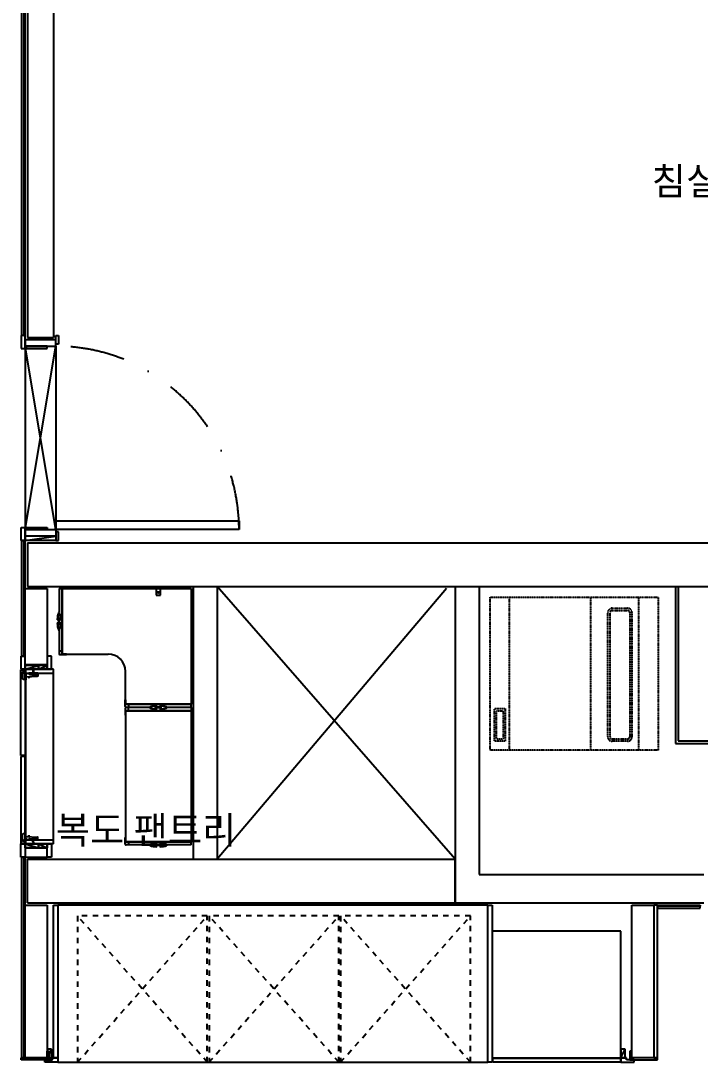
# Model space of a CAD drawing. Header units: millimetres. Extents: x -33000 to 294000, y 0 to 42408.
# Drawn here: x 139168 to 142281, y 14815 to 19586 of the extents above; entities that cross this region are included whole.
import ezdxf
from ezdxf.enums import TextEntityAlignment as Align

# ---------------------------------------------------------------- set-up
doc = ezdxf.new("R2010")
doc.units = ezdxf.units.MM
doc.header["$LTSCALE"] = 50
for name, pattern in [('( Hidden )', [0.375, 0.25, -0.125]), ('DASHDOTX2', [2, 1, -0.5, 0, -0.5]), ('HIDDEN', [2, 1, -1])]:
    doc.linetypes.add(name, pattern=pattern)
doc.layers.add('arch', color=8, linetype='Continuous')
doc.layers.add('실명', color=9, linetype='Continuous')
doc.styles.add('FORTELINE', font='malgun.ttf')

msp = doc.modelspace()

# ---------------------------------------------------------------- linework, layer by layer
at = {"layer": 'arch'}
for p, q in [((139173.3, 18144.6), (139173.3, 20124.6)), ((139182.3, 20124.6), (139182.3, 18144.6)), ((139188.3, 18144.6), (139188.3, 20124.6)), ((139198.3, 19914.6), (139198.3, 18134.6)), ((139318.3, 19914.6), (139318.3, 18134.6)), ((139182.3, 18144.6), (139173.3, 18144.6)), ((139182.3, 18144.6), (139188.3, 18144.6)), ((139198.3, 18134.6), (139318.3, 18134.6)), ((139328.3, 18104.6), (139328.3, 18144.6)), ((139328.3, 18144.6), (139340.3, 18144.6)), ((139340.3, 18144.6), (139340.3, 18104.6)), ((139328.3, 18124.6), (139188.3, 18124.6)), ((139188.3, 18124.6), (139188.3, 18094.6)), ((139188.3, 18094.6), (139328.3, 18094.6)), ((139188.3, 18094.6), (139188.3, 18089.6)), ((139288.3, 18094.6), (139188.3, 18094.6)), ((139188.3, 18094.6), (139188.3, 17254.6)), ((139188.3, 17254.6), (139328.3, 18094.6)), ((139328.3, 17254.6), (139188.3, 18094.6)), ((139188.3, 18089.6), (139193.3, 18089.6)), ((139193.3, 18089.6), (139193.3, 18084.6)), ((139193.3, 18084.6), (139288.3, 18084.6)), ((139288.3, 18084.6), (139288.3, 18094.6)), ((139328.3, 18094.6), (139328.3, 18124.6)), ((139340.3, 18104.6), (139328.3, 18104.6)), ((139328.3, 18094.6), (139328.3, 17254.6)), ((139188.3, 17254.6), (139188.3, 17259.6)), ((139188.3, 17259.6), (139193.3, 17259.6)), ((139188.3, 17224.6), (139188.3, 17254.6)), ((139188.3, 17254.6), (139328.3, 17254.6)), ((139288.3, 17254.6), (139188.3, 17254.6)), ((139188.3, 17204.6), (139188.3, 17224.6)), ((139188.3, 17204.6), (139328.3, 17224.6)), ((139328.3, 17224.6), (139188.3, 17224.6)), ((139193.3, 17259.6), (139193.3, 17264.6)), ((139193.3, 17264.6), (139288.3, 17264.6)), ((139288.3, 17264.6), (139288.3, 17254.6)), ((139328.3, 17254.6), (139328.3, 17224.6)), ((139340.3, 17244.6), (139328.3, 17244.6)), ((139328.3, 17244.6), (139328.3, 17204.6)), ((139328.3, 17224.6), (139328.3, 17204.6)), ((139340.3, 17204.6), (139340.3, 17244.6)), ((139173.3, 16674.6), (139173.3, 17204.6)), ((139173.3, 17204.6), (139182.3, 17204.6)), ((139188.3, 17204.6), (139182.3, 17204.6)), ((139182.3, 17204.6), (139182.3, 16674.6)), ((139188.3, 16674.6), (139188.3, 17204.6)), ((139328.3, 17204.6), (139188.3, 17204.6)), ((139198.3, 17194.6), (139198.3, 16994.6)), ((139198.3, 17194.6), (142713.3, 17194.6)), ((139328.3, 17204.6), (139340.3, 17204.6)), ((139198.3, 16994.6), (143863.3, 16994.6)), ((139958.3, 16994.6), (139958.3, 15744.6)), ((140068.3, 16994.6), (140068.3, 15744.6)), ((141158.3, 16994.6), (141158.3, 15544.6)), ((141268.3, 16994.6), (141268.3, 15674.6)), ((142168.3, 16994.6), (142168.3, 16274.6)), ((142180.3, 16994.6), (142180.3, 16286.6)), ((139188.3, 16634.6), (139188.3, 16984.6)), ((139188.3, 16984.6), (139288.3, 16984.6)), ((139288.3, 16984.6), (139288.3, 16634.6)), ((139343.3, 16984.6), (139343.3, 16874.6)), ((139343.3, 16984.6), (139358.3, 16984.6)), ((139358.3, 16984.6), (139948.3, 16984.6)), ((139358.3, 16689.6), (139358.3, 16984.6)), ((139358.3, 16984.6), (139358.3, 16684.6)), ((139788.5, 16984.6), (139788.5, 16954.6)), ((139808.5, 16982.6), (139788.5, 16982.6)), ((139788.5, 16954.6), (139808.5, 16954.6)), ((139808.5, 16954.6), (139808.5, 16984.6)), ((139948.3, 16984.6), (139948.3, 16454.6)), ((139336.6, 16843.1), (139335.8, 16843.1)), ((139336.5, 16847.6), (139350.1, 16847.6)), ((139342.5, 16846.6), (139337.1, 16846.6)), ((139337.1, 16846.6), (139337.1, 16843.6)), ((139342.5, 16822.6), (139342.5, 16846.6)), ((139349.5, 16846.6), (139344, 16846.6)), ((139344, 16846.6), (139344, 16822.6)), ((139349.5, 16843.6), (139349.5, 16846.6)), ((139350.8, 16843.1), (139350, 16843.1)), ((139335.8, 16826.1), (139336.6, 16826.1)), ((139336.5, 16821.6), (139350.1, 16821.6)), ((139337.1, 16825.6), (139337.1, 16822.6)), ((139337.1, 16822.6), (139342.5, 16822.6)), ((139343.3, 16794.6), (139343.3, 16686.6)), ((139344, 16822.6), (139349.5, 16822.6)), ((139349.5, 16822.6), (139349.5, 16825.6)), ((139350, 16826.1), (139350.8, 16826.1)), ((139168.3, 16674.6), (139168.3, 16614.6)), ((139168.3, 16674.6), (139188.3, 16674.6)), ((139182.3, 16674.6), (139173.3, 16674.6)), ((139182.3, 16674.6), (139188.3, 16674.6)), ((139188.3, 16614.6), (139188.3, 16674.6)), ((139308.3, 16674.6), (139288.3, 16674.6)), ((139288.3, 16674.6), (139288.3, 16614.6)), ((139308.3, 16614.6), (139308.3, 16674.6)), ((139343.3, 16697.6), (139343.3, 16686.6)), ((139358.3, 16697.6), (139343.3, 16697.6)), ((139347.3, 16682.6), (139378, 16682.6)), ((139358.3, 16684.6), (139358.3, 16697.6)), ((139358.3, 16684.6), (139568.3, 16684.6)), ((139378.3, 16684.6), (139358.3, 16684.6)), ((139378, 16682.6), (139378.3, 16684.6)), ((139188.3, 16614.6), (139168.3, 16614.6)), ((139168.3, 16219.2), (139168.3, 16612.6)), ((139168.3, 16612.6), (139188.3, 16612.6)), ((139188.3, 16603.5), (139178.3, 16603.5)), ((139288.3, 16634.6), (139188.3, 16634.6)), ((139248.9, 16632.6), (139188.3, 16632.6)), ((139188.3, 16632.6), (139188.3, 16614.6)), ((139188.3, 16614.6), (139248.9, 16632.6)), ((139288.3, 16632.6), (139188.3, 16632.6)), ((139188.3, 16614.6), (139248.9, 16614.6)), ((139188.3, 16612.6), (139188.3, 16219.2)), ((139188.3, 16565.5), (139188.3, 16603.5)), ((139318.3, 16614.6), (139190.3, 16614.6)), ((139190.3, 16614.6), (139190.3, 15814.6)), ((139227.3, 16606.5), (139223.3, 16605.7)), ((139223.3, 16605.7), (139223.6, 16605.9)), ((139223.6, 16605.3), (139223.3, 16605.7)), ((139227.3, 16604.2), (139223.3, 16603.4)), ((139223.3, 16603.4), (139223.6, 16603.6)), ((139223.6, 16602.9), (139223.3, 16603.4)), ((139223.6, 16605.9), (139224.3, 16607.7)), ((139226.9, 16606.9), (139223.6, 16605.9)), ((139226.9, 16606.2), (139223.6, 16605.3)), ((139223.6, 16605.3), (139223.6, 16603.6)), ((139226.9, 16604.6), (139223.6, 16603.6)), ((139226.9, 16603.9), (139223.6, 16602.9)), ((139226.6, 16608.6), (139224, 16608.2)), ((139224, 16608.2), (139224.3, 16608.4)), ((139224.3, 16607.7), (139224, 16608.2)), ((139226.3, 16609), (139224.3, 16608.4)), ((139226.3, 16608.3), (139224.3, 16607.7)), ((139224.6, 16608.5), (139225.3, 16610.5)), ((139226, 16608.9), (139225.3, 16610.5)), ((139226.3, 16609), (139226.6, 16608.6)), ((139226.6, 16608.6), (139226.3, 16608.3)), ((139226.9, 16606.9), (139226.3, 16608.3)), ((139226.9, 16606.9), (139227.3, 16606.5)), ((139227.3, 16606.5), (139226.9, 16606.2)), ((139226.9, 16606.2), (139226.9, 16604.6)), ((139226.9, 16604.6), (139227.3, 16604.2)), ((139227.3, 16604.2), (139226.9, 16603.9)), ((139226.9, 16603.9), (139226.9, 16602.2)), ((139248.9, 16614.6), (139248.9, 16632.6)), ((139288.3, 16632.6), (139248.9, 16632.6)), ((139248.9, 16632.6), (139248.9, 16614.6)), ((139248.9, 16614.6), (139288.3, 16632.6)), ((139248.9, 16614.6), (139288.3, 16614.6)), ((139288.3, 16614.6), (139288.3, 16632.6)), ((139288.3, 16614.6), (139308.3, 16614.6)), ((139318.3, 15814.6), (139318.3, 16614.6)), ((139648.3, 16454.6), (139648.3, 16604.6)), ((139176.3, 16601.5), (139176.3, 16570.5)), ((139188.3, 16568.5), (139178.3, 16568.5)), ((139181.7, 16598.5), (139184.8, 16601.6)), ((139183.1, 16597.1), (139186.2, 16600.2)), ((139188.3, 16590.5), (139189.8, 16590.5)), ((139188.3, 16565.5), (139189.8, 16565.5)), ((139190.1, 16594.3), (139188.6, 16590.5)), ((139190.3, 16596.6), (139318.3, 16596.6)), ((139190.3, 15832.6), (139190.3, 16596.6)), ((139190.8, 16589.5), (139190.8, 16566.5)), ((139191.9, 16579.9), (139190.8, 16580.6)), ((139191.9, 16579.9), (139245.2, 16583.4)), ((139205.9, 16595.5), (139192, 16595.5)), ((139201.8, 16580.6), (139202, 16577.6)), ((139201.8, 16579.6), (139208.8, 16580)), ((139201.9, 16578.6), (139208.9, 16579)), ((139202, 16577.6), (139205, 16577.8)), ((139207.3, 16596.5), (139204.3, 16596.5)), ((139204.3, 16596.5), (139204.3, 16595.5)), ((139204.9, 16578.3), (139205, 16577.8)), ((139204.9, 16578.3), (139205.9, 16578.3)), ((139246.3, 16596.5), (139205.3, 16596.5)), ((139205.9, 16595.5), (139205.9, 16593)), ((139205.9, 16578.3), (139206, 16577.8)), ((139206, 16577.8), (139209, 16578)), ((139207.9, 16595.5), (139207.9, 16592.6)), ((139207.9, 16591), (139245.7, 16591)), ((139208.4, 16592), (139240.2, 16592)), ((139208.8, 16581), (139209, 16578)), ((139213.9, 16595), (139213.9, 16595.5)), ((139216.4, 16593), (139234.2, 16593)), ((139220.4, 16595), (139220.4, 16594.6)), ((139220.9, 16595.5), (139229.7, 16595.5)), ((139220.9, 16594.1), (139229.7, 16594.1)), ((139223, 16595.5), (139223.6, 16596.6)), ((139227.3, 16601.8), (139223.3, 16601)), ((139223.3, 16601), (139223.6, 16601.2)), ((139223.6, 16600.6), (139223.3, 16601)), ((139227.3, 16599.5), (139223.3, 16598.7)), ((139223.3, 16598.7), (139223.6, 16598.9)), ((139223.6, 16598.3), (139223.3, 16598.7)), ((139223.6, 16602.9), (139223.6, 16601.2)), ((139226.9, 16602.2), (139223.6, 16601.2)), ((139226.9, 16601.5), (139223.6, 16600.6)), ((139223.6, 16600.6), (139223.6, 16598.9)), ((139226.9, 16599.9), (139223.6, 16598.9)), ((139226.9, 16599.2), (139223.6, 16598.3)), ((139223.6, 16598.3), (139223.6, 16596.6)), ((139226.9, 16597.6), (139223.6, 16596.6)), ((139227.3, 16597.1), (139223.6, 16596.6)), ((139223.6, 16596.6), (139226.9, 16596.9)), ((139226.9, 16602.2), (139227.3, 16601.8)), ((139227.3, 16601.8), (139226.9, 16601.5)), ((139226.9, 16601.5), (139226.9, 16599.9)), ((139226.9, 16599.9), (139227.3, 16599.5)), ((139227.3, 16599.5), (139226.9, 16599.2)), ((139226.9, 16599.2), (139226.9, 16597.6)), ((139226.9, 16597.6), (139227.3, 16597.1)), ((139227.3, 16597.1), (139226.9, 16596.9)), ((139226.9, 16596.9), (139226.9, 16596.6)), ((139227.6, 16595.5), (139226.9, 16596.6)), ((139230.2, 16595), (139230.2, 16594.6)), ((139236.7, 16595), (139236.7, 16595.5)), ((139241.3, 16593.4), (139240.9, 16592.5)), ((139241.3, 16593.4), (139244, 16592.9)), ((139245.3, 16595.5), (139244.7, 16592.7)), ((139245.7, 16591), (139245.7, 16583.9)), ((139318.3, 15832.6), (139318.3, 16596.6)), ((139646.3, 16474.3), (139648.3, 16474.6)), ((139646.3, 16443.6), (139646.3, 16474.3)), ((139648.3, 16474.6), (139648.3, 16454.6)), ((139646.3, 16435.6), (139646.3, 16404.9)), ((139948.3, 16454.6), (139648.3, 16454.6)), ((139648.3, 16454.6), (139661.3, 16454.6)), ((139648.3, 16424.6), (139648.3, 15824.6)), ((139948.3, 16424.6), (139648.3, 16424.6)), ((139648.3, 16404.6), (139648.3, 16424.6)), ((139648.3, 16424.6), (139661.3, 16424.6)), ((139758.3, 16439.6), (139650.3, 16439.6)), ((139661.3, 16439.6), (139650.3, 16439.6)), ((139653.3, 16454.6), (139948.3, 16454.6)), ((139653.3, 16424.6), (139948.3, 16424.6)), ((139661.3, 16454.6), (139661.3, 16439.6)), ((139661.3, 16424.6), (139661.3, 16439.6)), ((139785.3, 16432.8), (139785.3, 16446.4)), ((139786.3, 16440.4), (139786.3, 16445.8)), ((139786.3, 16445.8), (139789.3, 16445.8)), ((139810.3, 16440.4), (139786.3, 16440.4)), ((139786.3, 16433.4), (139786.3, 16438.9)), ((139786.3, 16438.9), (139810.3, 16438.9)), ((139789.3, 16433.4), (139786.3, 16433.4)), ((139789.8, 16446.3), (139789.8, 16447.1)), ((139789.8, 16432.1), (139789.8, 16432.9)), ((139806.8, 16447.1), (139806.8, 16446.3)), ((139806.8, 16432.9), (139806.8, 16432.1)), ((139807.3, 16445.8), (139810.3, 16445.8)), ((139810.3, 16433.4), (139807.3, 16433.4)), ((139810.3, 16445.8), (139810.3, 16440.4)), ((139810.3, 16438.9), (139810.3, 16433.4)), ((139811.3, 16432.8), (139811.3, 16446.4)), ((139948.3, 16439.6), (139838.3, 16439.6)), ((139948.3, 16439.6), (139948.3, 16454.6)), ((139948.3, 16439.6), (139948.3, 16424.6)), ((139948.3, 16424.6), (139948.3, 15824.6)), ((139646.3, 16404.9), (139648.3, 16404.6)), ((142168.3, 16274.6), (143068.3, 16274.6)), ((142180.3, 16286.6), (143056.3, 16286.6)), ((139188.3, 16219.2), (139168.3, 16219.2)), ((139168.3, 16215.2), (139168.3, 15816.6)), ((139188.3, 16215.2), (139168.3, 16215.2)), ((139188.3, 15816.6), (139188.3, 16215.2)), ((139176.3, 15827.5), (139176.3, 15858.5)), ((139188.3, 15860.5), (139178.3, 15860.5)), ((139188.3, 15863.5), (139189.8, 15863.5)), ((139188.3, 15863.5), (139188.3, 15825.5)), ((139190.8, 15839.5), (139190.8, 15862.5)), ((139191.9, 15849.1), (139190.8, 15848.4)), ((139191.9, 15849.1), (139245.2, 15845.7)), ((139201.8, 15848.5), (139202, 15851.5)), ((139201.8, 15849.5), (139208.8, 15849)), ((139201.9, 15850.5), (139208.9, 15850)), ((139202, 15851.5), (139205, 15851.3)), ((139204.9, 15850.8), (139205, 15851.3)), ((139204.9, 15850.8), (139205.9, 15850.7)), ((139205.9, 15850.7), (139206, 15851.2)), ((139206, 15851.2), (139209, 15851)), ((139208.8, 15848), (139209, 15851)), ((139245.7, 15838.1), (139245.7, 15845.2)), ((139646.3, 15844.3), (139648.3, 15844.6)), ((139646.3, 15813.6), (139646.3, 15844.3)), ((139648.3, 15844.6), (139648.3, 15824.6)), ((139168.3, 15816.6), (139188.3, 15816.6)), ((139188.3, 15814.6), (139168.3, 15814.6)), ((139168.3, 15814.6), (139188.3, 15814.6)), ((139168.3, 15754.6), (139168.3, 15814.6)), ((139188.3, 15825.5), (139178.3, 15825.5)), ((139181.7, 15830.5), (139184.8, 15827.4)), ((139183.1, 15831.9), (139186.2, 15828.8)), ((139188.3, 15838.5), (139189.8, 15838.5)), ((139188.3, 15796.6), (139188.3, 15814.6)), ((139188.3, 15814.6), (139248.9, 15814.6)), ((139188.3, 15814.6), (139248.9, 15796.6)), ((139188.3, 15814.6), (139188.3, 15754.6)), ((139248.9, 15796.6), (139188.3, 15796.6)), ((139288.3, 15794.6), (139188.3, 15794.6)), ((139188.3, 15794.6), (139188.3, 15754.6)), ((139190.1, 15834.7), (139188.6, 15838.5)), ((139190.3, 15832.6), (139318.3, 15832.6)), ((139318.3, 15814.6), (139190.3, 15814.6)), ((139205.9, 15833.5), (139192, 15833.5)), ((139204.3, 15832.5), (139204.3, 15833.5)), ((139207.3, 15832.5), (139204.3, 15832.5)), ((139246.3, 15832.5), (139205.3, 15832.5)), ((139205.9, 15833.5), (139205.9, 15836)), ((139207.9, 15838), (139245.7, 15838)), ((139207.9, 15833.5), (139207.9, 15836.5)), ((139208.4, 15837), (139240.2, 15837)), ((139213.9, 15834), (139213.9, 15833.5)), ((139216.4, 15836), (139234.2, 15836)), ((139220.4, 15834), (139220.4, 15834.4)), ((139220.9, 15834.9), (139229.7, 15834.9)), ((139220.9, 15833.5), (139229.7, 15833.5)), ((139223, 15833.5), (139223.6, 15832.4)), ((139223.6, 15830.7), (139223.3, 15830.3)), ((139223.3, 15830.3), (139223.6, 15830.1)), ((139227.3, 15829.5), (139223.3, 15830.3)), ((139223.6, 15828.4), (139223.3, 15828)), ((139223.3, 15828), (139223.6, 15827.8)), ((139227.3, 15827.2), (139223.3, 15828)), ((139223.6, 15826.1), (139223.3, 15825.7)), ((139223.3, 15825.7), (139223.6, 15825.4)), ((139227.3, 15824.9), (139223.3, 15825.7)), ((139223.6, 15823.8), (139223.3, 15823.4)), ((139223.3, 15823.4), (139223.6, 15823.1)), ((139227.3, 15822.6), (139223.3, 15823.4)), ((139226.9, 15831.5), (139223.6, 15832.4)), ((139223.6, 15830.7), (139223.6, 15832.4)), ((139223.6, 15832.4), (139226.9, 15832.1)), ((139227.3, 15831.9), (139223.6, 15832.4)), ((139226.9, 15829.8), (139223.6, 15830.7)), ((139226.9, 15829.1), (139223.6, 15830.1)), ((139223.6, 15828.4), (139223.6, 15830.1)), ((139226.9, 15827.5), (139223.6, 15828.4)), ((139226.9, 15826.8), (139223.6, 15827.8)), ((139223.6, 15826.1), (139223.6, 15827.8)), ((139226.9, 15825.1), (139223.6, 15826.1)), ((139226.9, 15824.4), (139223.6, 15825.4)), ((139223.6, 15823.8), (139223.6, 15825.4)), ((139226.9, 15822.8), (139223.6, 15823.8)), ((139226.9, 15822.1), (139223.6, 15823.1)), ((139223.6, 15823.1), (139224.3, 15821.3)), ((139224.3, 15821.3), (139224, 15820.9)), ((139224, 15820.9), (139224.3, 15820.6)), ((139226.6, 15820.4), (139224, 15820.8)), ((139226.3, 15820.7), (139224.3, 15821.3)), ((139226.3, 15820), (139224.3, 15820.6)), ((139224.6, 15820.5), (139225.3, 15818.5)), ((139226, 15820.1), (139225.3, 15818.5)), ((139226.9, 15822.1), (139226.3, 15820.7)), ((139226.6, 15820.4), (139226.3, 15820.7)), ((139226.3, 15820), (139226.6, 15820.4)), ((139227.6, 15833.5), (139226.9, 15832.4)), ((139226.9, 15832.1), (139226.9, 15832.4)), ((139227.3, 15831.9), (139226.9, 15832.1)), ((139226.9, 15831.5), (139227.3, 15831.9)), ((139226.9, 15829.8), (139226.9, 15831.5)), ((139227.3, 15829.5), (139226.9, 15829.8)), ((139226.9, 15829.1), (139227.3, 15829.5)), ((139226.9, 15827.5), (139226.9, 15829.1)), ((139227.3, 15827.2), (139226.9, 15827.5)), ((139226.9, 15826.8), (139227.3, 15827.2)), ((139226.9, 15825.1), (139226.9, 15826.8)), ((139227.3, 15824.9), (139226.9, 15825.1)), ((139226.9, 15824.4), (139227.3, 15824.9)), ((139226.9, 15822.8), (139226.9, 15824.4)), ((139227.3, 15822.6), (139226.9, 15822.8)), ((139226.9, 15822.1), (139227.3, 15822.6)), ((139230.2, 15834), (139230.2, 15834.4)), ((139236.7, 15834), (139236.7, 15833.5)), ((139241.3, 15835.6), (139240.9, 15836.5)), ((139241.3, 15835.6), (139244, 15836.1)), ((139245.3, 15833.5), (139244.7, 15836.3)), ((139248.9, 15814.6), (139248.9, 15796.6)), ((139248.9, 15796.6), (139248.9, 15814.6)), ((139248.9, 15814.6), (139288.3, 15814.6)), ((139248.9, 15814.6), (139288.3, 15796.6)), ((139288.3, 15796.6), (139248.9, 15796.6)), ((139288.3, 15754.6), (139288.3, 15814.6)), ((139288.3, 15814.6), (139308.3, 15814.6)), ((139288.3, 15814.6), (139288.3, 15796.6)), ((139288.3, 15754.6), (139288.3, 15794.6)), ((139308.3, 15814.6), (139308.3, 15754.6)), ((139948.3, 15824.6), (139648.3, 15824.6)), ((139648.3, 15824.6), (139661.3, 15824.6)), ((139758.3, 15809.6), (139650.3, 15809.6)), ((139661.3, 15809.6), (139650.3, 15809.6)), ((139653.3, 15824.6), (139948.3, 15824.6)), ((139661.3, 15824.6), (139661.3, 15809.6)), ((139785.3, 15802.8), (139785.3, 15816.4)), ((139786.3, 15810.4), (139786.3, 15815.8)), ((139786.3, 15815.8), (139789.3, 15815.8)), ((139810.3, 15810.4), (139786.3, 15810.4)), ((139786.3, 15803.4), (139786.3, 15808.9)), ((139786.3, 15808.9), (139810.3, 15808.9)), ((139789.3, 15803.4), (139786.3, 15803.4)), ((139789.8, 15816.3), (139789.8, 15817.1)), ((139789.8, 15802.1), (139789.8, 15802.9)), ((139806.8, 15817.1), (139806.8, 15816.3)), ((139806.8, 15802.9), (139806.8, 15802.1)), ((139807.3, 15815.8), (139810.3, 15815.8)), ((139810.3, 15803.4), (139807.3, 15803.4)), ((139810.3, 15815.8), (139810.3, 15810.4)), ((139810.3, 15808.9), (139810.3, 15803.4)), ((139811.3, 15802.8), (139811.3, 15816.4)), ((139948.3, 15809.6), (139838.3, 15809.6)), ((139948.3, 15809.6), (139948.3, 15824.6)), ((139188.3, 15754.6), (139168.3, 15754.6)), ((139173.3, 14834.6), (139173.3, 15754.6)), ((139173.3, 15754.6), (139182.3, 15754.6)), ((139188.3, 15754.6), (139182.3, 15754.6)), ((139182.3, 15754.6), (139182.3, 14834.6)), ((139188.3, 14834.6), (139188.3, 15754.6)), ((139188.3, 15754.6), (139288.3, 15754.6)), ((139198.3, 15544.6), (139198.3, 15744.6)), ((139198.3, 15744.6), (141158.3, 15744.6)), ((139308.3, 15754.6), (139288.3, 15754.6)), ((141158.3, 15544.6), (141158.3, 15744.6)), ((141268.3, 15674.6), (142298.3, 15674.6)), ((139188.3, 14834.6), (139188.3, 15534.6)), ((139188.3, 15534.6), (139288.3, 15534.6)), ((139198.3, 15544.6), (141158.3, 15544.6)), ((139288.3, 15534.6), (139288.3, 14834.6)), ((139318.3, 14834.6), (139318.3, 15534.6)), ((139318.3, 15534.6), (139338.3, 15534.6)), ((139338.3, 15534.6), (139338.3, 14834.6)), ((141308.3, 15534.6), (139338.3, 15534.6)), ((139338.3, 15534.6), (139338.3, 14814.6)), ((141158.3, 15544.6), (142298.3, 15544.6)), ((141308.3, 15534.6), (141328.3, 15534.6)), ((141308.3, 14814.6), (141308.3, 15534.6)), ((141328.3, 15534.6), (141328.3, 14814.6)), ((141968.3, 14834.6), (141968.3, 15534.6)), ((141968.3, 15534.6), (142068.3, 15534.6)), ((142086.3, 15534.6), (142068.3, 15534.6)), ((142068.3, 15534.6), (142068.3, 14834.6)), ((142086.3, 15528.6), (142086.3, 15534.6)), ((142086.3, 15534.6), (142281.3, 15534.6)), ((142086.3, 14834.6), (142086.3, 15534.6)), ((142086.3, 15528.6), (142086.3, 15519.6)), ((142281.3, 15528.6), (142086.3, 15528.6)), ((142086.3, 15519.6), (142281.3, 15519.6)), ((142281.3, 15534.6), (142281.3, 15528.6)), ((142281.3, 15519.6), (142281.3, 15528.6)), ((141918.3, 15414.6), (141328.3, 15414.6)), ((141328.3, 15414.6), (141328.3, 14834.6)), ((141918.3, 14834.6), (141918.3, 15414.6)), ((139308.3, 14874.6), (139288.3, 14874.6)), ((139288.3, 14874.6), (139288.3, 14834.6)), ((139288.3, 14834.6), (139308.3, 14874.6)), ((139288.3, 14834.6), (139288.3, 14864.6)), ((139288.3, 14864.6), (139297.3, 14864.6)), ((139297.3, 14864.6), (139297.3, 14834.6)), ((139308.3, 14834.6), (139308.3, 14874.6)), ((141938.3, 14874.6), (141918.3, 14874.6)), ((141918.3, 14874.6), (141918.3, 14834.6)), ((141918.3, 14834.6), (141938.3, 14874.6)), ((141938.3, 14834.6), (141938.3, 14874.6)), ((141968.3, 14864.6), (141959.3, 14864.6)), ((141959.3, 14864.6), (141959.3, 14834.6)), ((141968.3, 14834.6), (141968.3, 14864.6)), ((139170.3, 14825.6), (139170.3, 14834.6)), ((139170.3, 14834.6), (139297.3, 14834.6)), ((139297.3, 14825.6), (139170.3, 14825.6)), ((139182.3, 14834.6), (139173.3, 14834.6)), ((139182.3, 14834.6), (139188.3, 14834.6)), ((139288.3, 14834.6), (139188.3, 14834.6)), ((139278.3, 14814.6), (139278.3, 14825.6)), ((139278.3, 14825.6), (139313.3, 14825.6)), ((139338.3, 14814.6), (139278.3, 14814.6)), ((139297.3, 14834.6), (139288.3, 14834.6)), ((139288.3, 14834.6), (139308.3, 14834.6)), ((139297.3, 14834.6), (139297.3, 14825.6)), ((139313.3, 14825.6), (139313.3, 14834.6)), ((139313.3, 14834.6), (139338.3, 14834.6)), ((139338.3, 14834.6), (139318.3, 14834.6)), ((139338.3, 14834.6), (139338.3, 14814.6)), ((139338.3, 14814.6), (141308.3, 14814.6)), ((141328.3, 14814.6), (141308.3, 14814.6)), ((141328.3, 14834.6), (141918.3, 14834.6)), ((141331.3, 14814.6), (141331.3, 14832.6)), ((141331.3, 14832.6), (141916.3, 14832.6)), ((141916.3, 14814.6), (141331.3, 14814.6)), ((141916.3, 14832.6), (141916.3, 14814.6)), ((141918.3, 14834.6), (141938.3, 14834.6)), ((141943.3, 14834.6), (141918.3, 14834.6)), ((141918.3, 14834.6), (141918.3, 14814.6)), ((141918.3, 14814.6), (141978.3, 14814.6)), ((141943.3, 14825.6), (141943.3, 14834.6)), ((141978.3, 14825.6), (141943.3, 14825.6)), ((141959.3, 14834.6), (141959.3, 14825.6)), ((142086.3, 14834.6), (141959.3, 14834.6)), ((141959.3, 14834.6), (141968.3, 14834.6)), ((141959.3, 14825.6), (142086.3, 14825.6)), ((142068.3, 14834.6), (141968.3, 14834.6)), ((141978.3, 14814.6), (141978.3, 14825.6)), ((142068.3, 14834.6), (142086.3, 14834.6)), ((142086.3, 14825.6), (142086.3, 14834.6))]:
    msp.add_line(p, q, dxfattribs=at)
at = {"layer": 'arch', "linetype": 'Continuous', "ltscale": 4}
for p, q in [((139188.3, 18144.6), (139170.3, 18144.6)), ((139170.3, 18144.6), (139170.3, 18084.6)), ((139188.3, 18084.6), (139188.3, 18144.6)), ((139170.3, 18084.6), (139188.3, 18084.6)), ((139328.3, 17254.6), (139328.3, 17294.6)), ((139328.3, 17294.6), (140168.3, 17294.6)), ((140168.3, 17294.6), (140168.3, 17254.6)), ((139170.3, 17204.6), (139170.3, 17264.6)), ((139170.3, 17264.6), (139188.3, 17264.6)), ((139188.3, 17264.6), (139188.3, 17204.6)), ((140168.3, 17254.6), (139328.3, 17254.6)), ((139188.3, 17204.6), (139170.3, 17204.6))]:
    msp.add_line(p, q, dxfattribs=at)
at = {"layer": 'arch', "ltscale": 0.5}
for p, q in [((141158.3, 15744.6), (140068.3, 16994.6)), ((141118.3, 16984.6), (140068.3, 15744.6))]:
    msp.add_line(p, q, dxfattribs=at)
at = {"layer": 'arch', "linetype": '( Hidden )', "ltscale": 0.1}
for p, q in [((141318.3, 16244.6), (141318.3, 16944.6)), ((141318.3, 16944.6), (142088.3, 16944.6)), ((141408.3, 16244.6), (141408.3, 16944.6)), ((141778.3, 16944.6), (141778.3, 16244.6)), ((141998.3, 16944.6), (141998.3, 16244.6)), ((142088.3, 16944.6), (142088.3, 16244.6)), ((141878.3, 16894.6), (141948.3, 16894.6)), ((141858.3, 16304.6), (141858.3, 16874.6)), ((141868.3, 16304.6), (141868.3, 16874.6)), ((141878.3, 16884.6), (141948.3, 16884.6)), ((141958.3, 16874.6), (141958.3, 16304.6)), ((141968.3, 16874.6), (141968.3, 16304.6)), ((141338.3, 16284.6), (141338.3, 16434.6)), ((141338.3, 16434.6), (141388.3, 16434.6)), ((141348.3, 16294.6), (141348.3, 16424.6)), ((141348.3, 16424.6), (141378.3, 16424.6)), ((141378.3, 16424.6), (141378.3, 16294.6)), ((141388.3, 16434.6), (141388.3, 16284.6)), ((141388.3, 16284.6), (141338.3, 16284.6)), ((141378.3, 16294.6), (141348.3, 16294.6)), ((141948.3, 16294.6), (141878.3, 16294.6)), ((141948.3, 16284.6), (141878.3, 16284.6)), ((142088.3, 16244.6), (141318.3, 16244.6))]:
    msp.add_line(p, q, dxfattribs=at)
at = {"layer": 'arch', "ltscale": 0.2}
for p, q in [((139225.3, 16592.5), (139225.3, 16612.6)), ((139225.3, 15836.6), (139225.3, 15816.4))]:
    msp.add_line(p, q, dxfattribs=at)
at = {"layer": 'arch', "linetype": 'Continuous'}
for p, q in [((139204.9, 16595.5), (139204.3, 16596.1)), ((139204.5, 16595.5), (139204.3, 16595.7)), ((139205.4, 16595.5), (139204.4, 16596.5)), ((139205.8, 16595.5), (139204.8, 16596.5)), ((139206.3, 16595.5), (139205.3, 16596.5)), ((139206.7, 16595.5), (139205.7, 16596.5)), ((139207.2, 16595.5), (139206.2, 16596.5)), ((139207.6, 16595.5), (139206.6, 16596.5)), ((139208.1, 16595.5), (139207.1, 16596.5)), ((139208.5, 16595.5), (139207.5, 16596.5)), ((139209, 16595.5), (139208, 16596.5)), ((139209.4, 16595.5), (139208.4, 16596.5)), ((139209.9, 16595.5), (139208.9, 16596.5)), ((139210.3, 16595.5), (139209.3, 16596.5)), ((139210.8, 16595.5), (139209.8, 16596.5)), ((139211.2, 16595.5), (139210.2, 16596.5)), ((139211.7, 16595.5), (139210.7, 16596.5)), ((139212.1, 16595.5), (139211.1, 16596.5)), ((139212.6, 16595.5), (139211.6, 16596.5)), ((139213, 16595.5), (139212, 16596.5)), ((139213.5, 16595.5), (139212.5, 16596.5)), ((139213.9, 16595.5), (139212.9, 16596.5)), ((139214.4, 16595.5), (139213.4, 16596.5)), ((139214.8, 16595.5), (139213.8, 16596.5)), ((139215.3, 16595.5), (139214.3, 16596.5)), ((139215.7, 16595.5), (139214.7, 16596.5)), ((139216.1, 16595.5), (139215.1, 16596.5)), ((139216.6, 16595.5), (139215.6, 16596.5)), ((139217, 16595.5), (139216, 16596.5)), ((139217.5, 16595.5), (139216.5, 16596.5)), ((139217.9, 16595.5), (139216.9, 16596.5)), ((139218.4, 16595.5), (139217.4, 16596.5)), ((139218.8, 16595.5), (139217.8, 16596.5)), ((139219.3, 16595.5), (139218.3, 16596.5)), ((139219.7, 16595.5), (139218.7, 16596.5)), ((139220.2, 16595.5), (139219.2, 16596.5)), ((139220.6, 16595.5), (139219.6, 16596.5)), ((139221.1, 16595.5), (139220.1, 16596.5)), ((139221.5, 16595.5), (139220.5, 16596.5)), ((139222, 16595.5), (139221, 16596.5)), ((139222.4, 16595.5), (139221.4, 16596.5)), ((139222.9, 16595.5), (139221.9, 16596.5)), ((139223.3, 16595.5), (139222.3, 16596.5)), ((139223.8, 16595.5), (139222.8, 16596.5)), ((139224.2, 16595.5), (139223.2, 16596.5)), ((139224.7, 16595.5), (139223.7, 16596.5)), ((139225.1, 16595.5), (139224.1, 16596.5)), ((139225.3, 16595.8), (139224.6, 16596.5)), ((139225.3, 16596.2), (139225, 16596.5)), ((139226, 16595.5), (139225.3, 16596.2)), ((139225.6, 16595.5), (139225.3, 16595.8)), ((139226.5, 16595.5), (139225.5, 16596.5)), ((139226.9, 16595.5), (139225.9, 16596.5)), ((139227.4, 16595.5), (139226.4, 16596.5)), ((139227.8, 16595.5), (139226.8, 16596.5)), ((139228.3, 16595.5), (139227.3, 16596.5)), ((139228.7, 16595.5), (139227.7, 16596.5)), ((139229.2, 16595.5), (139228.2, 16596.5)), ((139229.6, 16595.5), (139228.6, 16596.5)), ((139230.1, 16595.5), (139229.1, 16596.5)), ((139230.5, 16595.5), (139229.5, 16596.5)), ((139231, 16595.5), (139230, 16596.5)), ((139231.4, 16595.5), (139230.4, 16596.5)), ((139231.9, 16595.5), (139230.9, 16596.5)), ((139232.3, 16595.5), (139231.3, 16596.5)), ((139232.8, 16595.5), (139231.8, 16596.5)), ((139233.2, 16595.5), (139232.2, 16596.5)), ((139233.7, 16595.5), (139232.7, 16596.5)), ((139234.1, 16595.5), (139233.1, 16596.5)), ((139234.6, 16595.5), (139233.6, 16596.5)), ((139235, 16595.5), (139234, 16596.5)), ((139235.5, 16595.5), (139234.5, 16596.5)), ((139235.9, 16595.5), (139234.9, 16596.5)), ((139236.4, 16595.5), (139235.4, 16596.5)), ((139236.8, 16595.5), (139235.8, 16596.5)), ((139237.3, 16595.5), (139236.3, 16596.5)), ((139237.7, 16595.5), (139236.7, 16596.5)), ((139238.2, 16595.5), (139237.2, 16596.5)), ((139238.6, 16595.5), (139237.6, 16596.5)), ((139239, 16595.5), (139238, 16596.5)), ((139239.5, 16595.5), (139238.5, 16596.5)), ((139239.9, 16595.5), (139238.9, 16596.5)), ((139240.4, 16595.5), (139239.4, 16596.5)), ((139240.8, 16595.5), (139239.8, 16596.5)), ((139241.3, 16595.5), (139240.3, 16596.5)), ((139241.7, 16595.5), (139240.7, 16596.5)), ((139242.2, 16595.5), (139241.2, 16596.5)), ((139242.6, 16595.5), (139241.6, 16596.5)), ((139243.1, 16595.5), (139242.1, 16596.5)), ((139243.5, 16595.5), (139242.5, 16596.5)), ((139244, 16595.5), (139243, 16596.5)), ((139244.4, 16595.5), (139243.4, 16596.5)), ((139244.9, 16595.5), (139243.9, 16596.5)), ((139245.3, 16595.5), (139244.3, 16596.5)), ((139245.8, 16595.5), (139244.8, 16596.5)), ((139246.1, 16595.6), (139245.2, 16596.5)), ((139246.3, 16595.9), (139245.7, 16596.5)), ((139246.3, 16596.3), (139246.1, 16596.5)), ((139204.3, 15833.2), (139204.6, 15833.5)), ((139204.3, 15832.8), (139205, 15833.5)), ((139204.5, 15832.5), (139205.5, 15833.5)), ((139204.9, 15832.5), (139205.9, 15833.5)), ((139205.4, 15832.5), (139206.4, 15833.5)), ((139205.8, 15832.5), (139206.8, 15833.5)), ((139206.3, 15832.5), (139207.3, 15833.5)), ((139206.7, 15832.5), (139207.7, 15833.5)), ((139207.2, 15832.5), (139208.2, 15833.5)), ((139207.6, 15832.5), (139208.6, 15833.5)), ((139208.1, 15832.5), (139209.1, 15833.5)), ((139208.5, 15832.5), (139209.5, 15833.5)), ((139209, 15832.5), (139210, 15833.5)), ((139209.4, 15832.5), (139210.4, 15833.5)), ((139209.9, 15832.5), (139210.9, 15833.5)), ((139210.3, 15832.5), (139211.3, 15833.5)), ((139210.8, 15832.5), (139211.8, 15833.5)), ((139211.2, 15832.5), (139212.2, 15833.5)), ((139211.7, 15832.5), (139212.7, 15833.5)), ((139212.1, 15832.5), (139213.1, 15833.5)), ((139212.6, 15832.5), (139213.6, 15833.5)), ((139213, 15832.5), (139214, 15833.5)), ((139213.5, 15832.5), (139214.5, 15833.5)), ((139213.9, 15832.5), (139214.9, 15833.5)), ((139214.4, 15832.5), (139215.4, 15833.5)), ((139214.8, 15832.5), (139215.8, 15833.5)), ((139215.3, 15832.5), (139216.3, 15833.5)), ((139215.7, 15832.5), (139216.7, 15833.5)), ((139216.2, 15832.5), (139217.2, 15833.5)), ((139216.6, 15832.5), (139217.6, 15833.5)), ((139217.1, 15832.5), (139218.1, 15833.5)), ((139217.5, 15832.5), (139218.5, 15833.5)), ((139218, 15832.5), (139219, 15833.5)), ((139218.4, 15832.5), (139219.4, 15833.5)), ((139218.9, 15832.5), (139219.9, 15833.5)), ((139219.3, 15832.5), (139220.3, 15833.5)), ((139219.8, 15832.5), (139220.8, 15833.5)), ((139220.2, 15832.5), (139221.2, 15833.5)), ((139220.7, 15832.5), (139221.7, 15833.5)), ((139221.1, 15832.5), (139222.1, 15833.5)), ((139221.5, 15832.5), (139222.5, 15833.5)), ((139222, 15832.5), (139223, 15833.5)), ((139222.4, 15832.5), (139223.4, 15833.5)), ((139222.9, 15832.5), (139223.9, 15833.5)), ((139223.3, 15832.5), (139224.3, 15833.5)), ((139223.8, 15832.5), (139224.8, 15833.5)), ((139224.2, 15832.5), (139225.2, 15833.5)), ((139224.7, 15832.5), (139225.3, 15833.1)), ((139225.1, 15832.5), (139225.3, 15832.7)), ((139225.3, 15833.1), (139225.7, 15833.5)), ((139225.3, 15832.7), (139226.1, 15833.5)), ((139225.6, 15832.5), (139226.6, 15833.5)), ((139226, 15832.5), (139227, 15833.5)), ((139226.5, 15832.5), (139227.5, 15833.5)), ((139226.9, 15832.5), (139227.9, 15833.5)), ((139227.4, 15832.5), (139228.4, 15833.5)), ((139227.8, 15832.5), (139228.8, 15833.5)), ((139228.3, 15832.5), (139229.3, 15833.5)), ((139228.7, 15832.5), (139229.7, 15833.5)), ((139229.2, 15832.5), (139230.2, 15833.5)), ((139229.6, 15832.5), (139230.6, 15833.5)), ((139230.1, 15832.5), (139231.1, 15833.5)), ((139230.5, 15832.5), (139231.5, 15833.5)), ((139231, 15832.5), (139232, 15833.5)), ((139231.4, 15832.5), (139232.4, 15833.5)), ((139231.9, 15832.5), (139232.9, 15833.5)), ((139232.3, 15832.5), (139233.3, 15833.5)), ((139232.8, 15832.5), (139233.8, 15833.5)), ((139233.2, 15832.5), (139234.2, 15833.5)), ((139233.7, 15832.5), (139234.7, 15833.5)), ((139234.1, 15832.5), (139235.1, 15833.5)), ((139234.6, 15832.5), (139235.6, 15833.5)), ((139235, 15832.5), (139236, 15833.5)), ((139235.5, 15832.5), (139236.5, 15833.5)), ((139235.9, 15832.5), (139236.9, 15833.5)), ((139236.4, 15832.5), (139237.4, 15833.5)), ((139236.8, 15832.5), (139237.8, 15833.5)), ((139237.3, 15832.5), (139238.3, 15833.5)), ((139237.7, 15832.5), (139238.7, 15833.5)), ((139238.2, 15832.5), (139239.2, 15833.5)), ((139238.6, 15832.5), (139239.6, 15833.5)), ((139239.1, 15832.5), (139240.1, 15833.5)), ((139239.5, 15832.5), (139240.5, 15833.5)), ((139240, 15832.5), (139241, 15833.5)), ((139240.4, 15832.5), (139241.4, 15833.5)), ((139240.9, 15832.5), (139241.9, 15833.5)), ((139241.3, 15832.5), (139242.3, 15833.5)), ((139241.8, 15832.5), (139242.8, 15833.5)), ((139242.2, 15832.5), (139243.2, 15833.5)), ((139242.7, 15832.5), (139243.7, 15833.5)), ((139243.1, 15832.5), (139244.1, 15833.5)), ((139243.6, 15832.5), (139244.6, 15833.5)), ((139244, 15832.5), (139245, 15833.5)), ((139244.4, 15832.5), (139245.4, 15833.5)), ((139244.9, 15832.5), (139245.9, 15833.5)), ((139245.3, 15832.5), (139246.2, 15833.3)), ((139245.8, 15832.5), (139246.3, 15833)), ((139246.2, 15832.5), (139246.3, 15832.6))]:
    msp.add_line(p, q, dxfattribs=at)
at = {"layer": 'arch', "lineweight": 0}
for p, q in [((139204.3, 16595.5), (139245.8, 16595.5)), ((139246.3, 16596), (139246.3, 16596.5)), ((139204.3, 15833.5), (139245.8, 15833.5)), ((139246.3, 15833), (139246.3, 15832.5))]:
    msp.add_line(p, q, dxfattribs=at)
at = {"layer": 'arch', "linetype": 'HIDDEN', "ltscale": 0.5}
for p, q in [((139427.8, 15484.6), (139427.8, 14814.6)), ((140022.8, 15484.6), (139427.8, 15484.6)), ((140022.8, 14814.6), (139427.8, 15484.6)), ((139427.8, 14814.6), (140022.8, 15484.6)), ((140022.8, 14814.6), (140022.8, 15484.6)), ((140030.8, 15484.6), (140030.8, 14814.6)), ((140625.8, 15484.6), (140030.8, 15484.6)), ((140625.8, 14814.6), (140030.8, 15484.6)), ((140030.8, 14814.6), (140625.8, 15484.6)), ((140625.8, 14814.6), (140625.8, 15484.6)), ((140633.8, 15484.6), (140633.8, 14814.6)), ((141228.8, 15484.6), (140633.8, 15484.6)), ((141228.8, 14814.6), (140633.8, 15484.6)), ((140633.8, 14814.6), (141228.8, 15484.6)), ((141228.8, 14814.6), (141228.8, 15484.6)), ((139427.8, 14814.6), (140022.8, 14814.6)), ((140030.8, 14814.6), (140625.8, 14814.6)), ((140633.8, 14814.6), (141228.8, 14814.6))]:
    msp.add_line(p, q, dxfattribs=at)
at = {"layer": 'arch'}
msp.add_circle((139798.5, 16966.6), 3.25, dxfattribs=at)
at = {"layer": 'arch', "linetype": 'DASHDOTX2', "ltscale": 5}
msp.add_arc((139328.3, 17254.6), 840, 0, 90, dxfattribs=at)
at = {"layer": 'arch', "linetype": '( Hidden )', "ltscale": 0.1}
for centre, radius, start, end in [((141878.3, 16874.6), 20, 90, 180), ((141948.3, 16874.6), 20, 0, 90), ((141878.3, 16874.6), 10, 90, 180), ((141948.3, 16874.6), 10, 0, 90), ((141878.3, 16304.6), 20, 180, 270), ((141878.3, 16304.6), 10, 180, 270), ((141948.3, 16304.6), 10, 270, 0), ((141948.3, 16304.6), 20, 270, 0)]:
    msp.add_arc(centre, radius, start, end, dxfattribs=at)
at = {"layer": 'arch'}
for centre, radius, start, end in [((139435.3, 16840.7), 100, 161.4468, 178.3506), ((139335.8, 16843.6), 0.5, 178.3506, 270), ((139435.3, 16840.7), 99, 161.4468, 176.0243), ((139336.6, 16843.6), 0.5, 270, 360), ((139343.3, 16871.6), 3, 18.5532, 161.4468), ((139343.3, 16871.6), 2, 18.5532, 161.4468), ((139251.3, 16840.7), 99, 3.9757, 18.5532), ((139251.3, 16840.7), 100, 1.6494, 18.5532), ((139350, 16843.6), 0.5, 180, 270), ((139350.8, 16843.6), 0.5, 270, 1.6494), ((139335.8, 16825.6), 0.5, 90, 181.6494), ((139435.3, 16828.5), 100, 181.6494, 198.5532), ((139435.3, 16828.5), 99, 183.9757, 198.5532), ((139336.6, 16825.6), 0.5, 360, 90), ((139343.3, 16797.6), 3, 198.5532, 341.4468), ((139343.3, 16797.6), 2, 198.5532, 341.4468), ((139251.3, 16828.5), 99, 341.4468, 356.0243), ((139251.3, 16828.5), 100, 341.4468, 358.3506), ((139350, 16825.6), 0.5, 90, 180), ((139350.8, 16825.6), 0.5, 358.3506, 90), ((139347.3, 16686.6), 4, 180, 270), ((139568.3, 16604.6), 80, 0, 90), ((139650.3, 16443.6), 4, 180, 270), ((139650.3, 16435.6), 4, 90, 180), ((139761.3, 16439.6), 3, 108.5532, 251.4468), ((139761.3, 16439.6), 2, 108.5532, 251.4468), ((139792.2, 16347.6), 100, 91.6494, 108.5532), ((139792.2, 16531.6), 100, 251.4468, 268.3506), ((139792.2, 16347.6), 99, 93.9757, 108.5532), ((139792.2, 16531.6), 99, 251.4468, 266.0243), ((139789.3, 16447.1), 0.5, 0, 91.6494), ((139789.3, 16446.3), 0.5, 270, 360), ((139789.3, 16432.9), 0.5, 0, 90), ((139789.3, 16432.1), 0.5, 268.3506, 360), ((139807.3, 16447.1), 0.5, 88.3506, 180), ((139807.3, 16446.3), 0.5, 180, 270), ((139807.3, 16432.9), 0.5, 90, 180), ((139807.3, 16432.1), 0.5, 180, 271.6494), ((139804.4, 16347.6), 100, 71.4468, 88.3506), ((139804.4, 16531.6), 100, 271.6494, 288.5532), ((139804.4, 16347.6), 99, 71.4468, 86.0243), ((139804.4, 16531.6), 99, 273.9757, 288.5532), ((139835.3, 16439.6), 2, 288.5532, 71.4468), ((139835.3, 16439.6), 3, 288.5532, 71.4468), ((139650.3, 15813.6), 4, 180, 270), ((139761.3, 15809.6), 3, 108.5532, 251.4468), ((139761.3, 15809.6), 2, 108.5532, 251.4468), ((139792.2, 15717.6), 100, 91.6494, 108.5532), ((139792.2, 15901.6), 100, 251.4468, 268.3506), ((139792.2, 15717.6), 99, 93.9757, 108.5532), ((139792.2, 15901.6), 99, 251.4468, 266.0243), ((139789.3, 15817.1), 0.5, 0, 91.6494), ((139789.3, 15816.3), 0.5, 270, 360), ((139789.3, 15802.9), 0.5, 0, 90), ((139789.3, 15802.1), 0.5, 268.3506, 360), ((139807.3, 15817.1), 0.5, 88.3506, 180), ((139807.3, 15816.3), 0.5, 180, 270), ((139807.3, 15802.9), 0.5, 90, 180), ((139807.3, 15802.1), 0.5, 180, 271.6494), ((139804.4, 15717.6), 100, 71.4468, 88.3506), ((139804.4, 15901.6), 100, 271.6494, 288.5532), ((139804.4, 15717.6), 99, 71.4468, 86.0243), ((139804.4, 15901.6), 99, 273.9757, 288.5532), ((139835.3, 15809.6), 2, 288.5532, 71.4468), ((139835.3, 15809.6), 3, 288.5532, 71.4468)]:
    msp.add_arc(centre, radius, start, end, dxfattribs=at)
at = {"layer": 'arch', "extrusion": (0, 0, -1)}
for centre, major_axis, start_param, end_param in [((139178.3, 16601.5, 0), (1.41, 1.41), 3.926991, 5.497787), ((139178.3, 16570.5, 0), (1.41, -1.41), 0.785398, 2.356194), ((139182.4, 16597.8, 0), (0.707, 0.707), 1.570796, 4.712389), ((139185.5, 16600.9, 0), (0.707, 0.707), 4.712389, 7.853982), ((139189.8, 16589.5, 0), (0.707, 0.707), 5.497787, 7.068583), ((139189.8, 16566.5, 0), (0.707, -0.707), -0.785398, 0.785398), ((139192, 16593.5, 0), (1.41, 1.41), 4.319071, 5.497787), ((139192.5, 16592.7, 0), (1.06, -1.06), 3.926991, 10.210176), ((139192.5, 16592.7, 0), (0.354, -0.354), 3.926991, 10.210176), ((139207.9, 16593, 0), (1.41, -1.41), 0.785398, 2.356194), ((139208.4, 16592.6, 0), (0.382, -0.382), 0.785398, 2.356194), ((139216.3, 16595.5, 0), (1.75, 1.75), 2.329331, 3.73254), ((139220.9, 16595, 0), (0.354, -0.354), 2.356194, 3.926991), ((139220.9, 16594.6, 0), (0.354, -0.354), 0.785398, 2.356194), ((139225.3, 16607, 0), (9.53, 9.53), 2.054959, 2.65743), ((139229.7, 16595, 0), (0.354, 0.354), 5.497787, 7.068583), ((139229.7, 16594.6, 0), (0.354, 0.354), 0.785398, 2.356194), ((139234.3, 16595.5, 0), (1.75, -1.75), -0.590947, 0.812262), ((139240, 16593, 0), (0.707, 0.707), 1.264126, 2.150912), ((139243.7, 16591, 0), (1.41, -1.41), 4.095624, 5.497787), ((139245.2, 16583.9, 0), (0.354, 0.354), 0.785398, 2.291943)]:
    msp.add_ellipse(centre, major_axis=major_axis, ratio=1, start_param=start_param, end_param=end_param, dxfattribs=at)
at = {"layer": 'arch', "lineweight": 0, "extrusion": (0, 0, -1)}
msp.add_ellipse((139245.8, 16596, 0), major_axis=(0.354, -0.354), ratio=1, start_param=-0.785398, end_param=0.785398, dxfattribs=at)
at = {"layer": 'arch'}
for centre, major_axis, start_param, end_param in [((139178.3, 15858.5, 0), (1.41, 1.41), 0.785398, 2.356194), ((139189.8, 15862.5, 0), (0.707, 0.707), -0.785398, 0.785398), ((139245.2, 15845.2, 0), (0.354, -0.354), 0.785398, 2.291943), ((139178.3, 15827.5, 0), (1.41, -1.41), 3.926991, 5.497787), ((139182.4, 15831.2, 0), (0.707, -0.707), 1.570796, 4.712389), ((139185.5, 15828.1, 0), (0.707, -0.707), 4.712389, 7.853982), ((139189.8, 15839.5, 0), (0.707, -0.707), 5.497787, 7.068583), ((139192, 15835.5, 0), (1.41, -1.41), 4.319071, 5.497787), ((139192.5, 15836.3, 0), (1.06, 1.06), 3.926991, 10.210176), ((139192.5, 15836.3, 0), (0.354, 0.354), 3.926991, 10.210176), ((139207.9, 15836, 0), (1.41, 1.41), 0.785398, 2.356194), ((139208.4, 15836.5, 0), (0.382, 0.382), 0.785398, 2.356194), ((139216.3, 15833.5, 0), (1.75, -1.75), 2.329331, 3.73254), ((139220.9, 15834.4, 0), (0.354, 0.354), 0.785398, 2.356194), ((139220.9, 15834, 0), (0.354, 0.354), 2.356194, 3.926991), ((139225.3, 15822, 0), (9.53, -9.53), 2.054959, 2.65743), ((139229.7, 15834.4, 0), (0.354, -0.354), 0.785398, 2.356194), ((139229.7, 15834, 0), (0.354, -0.354), 5.497787, 7.068583), ((139234.3, 15833.5, 0), (1.75, 1.75), -0.590947, 0.812262), ((139240, 15836, 0), (0.707, -0.707), 1.264126, 2.150912), ((139243.7, 15838.1, 0), (1.41, 1.41), 4.095624, 5.497787)]:
    msp.add_ellipse(centre, major_axis=major_axis, ratio=1, start_param=start_param, end_param=end_param, dxfattribs=at)
at = {"layer": 'arch', "lineweight": 0}
msp.add_ellipse((139245.8, 15833, 0), major_axis=(0.354, 0.354), ratio=1, start_param=-0.785398, end_param=0.785398, dxfattribs=at)

# ---------------------------------------------------------------- texts
at = {"layer": '실명', "linetype": 'ByBlock', "style": 'FORTELINE'}
for s, p in [('침실2', (142262.6, 18850.6)), ('복도 팬트리', (139742.3, 15878.1))]:
    msp.add_text(s, height=125, dxfattribs=at).set_placement(p, align=Align.MIDDLE_CENTER)

doc.saveas('drawing.dxf')
